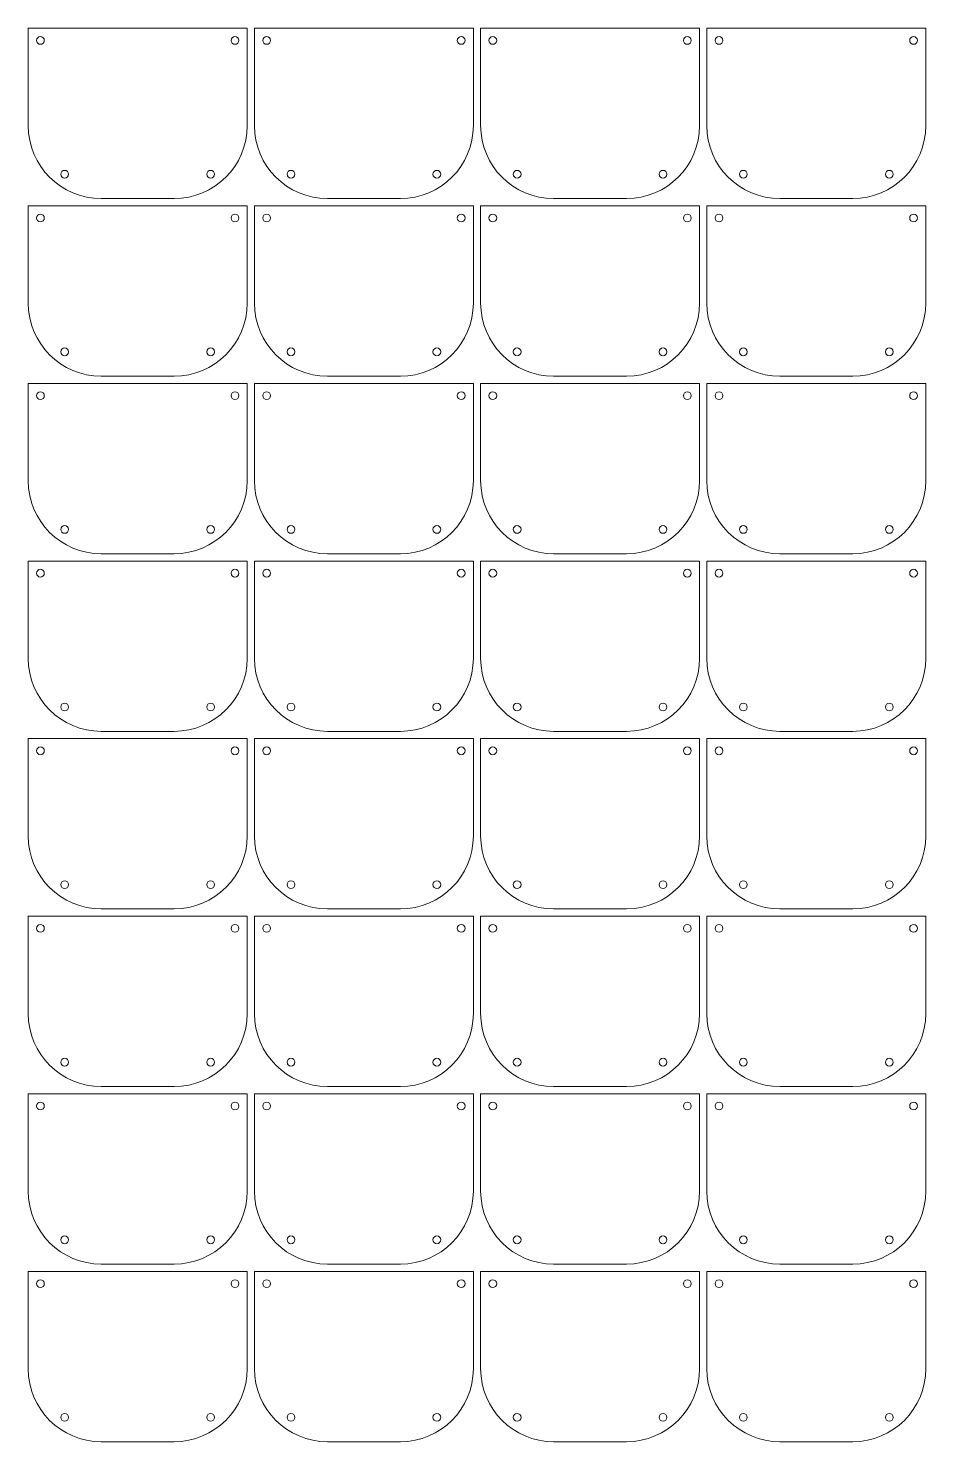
# Model space of a CAD drawing. Header units: millimetres. Extents: x 15 to 384, y 10 to 591.
import ezdxf

# ---------------------------------------------------------------- set-up
doc = ezdxf.new("R2010")
doc.units = ezdxf.units.MM
doc.layers.get('0').update_dxf_attribs({"lineweight": 0, "true_color": 0xffffff})
doc.layers.add('cut profiles', color=1, linetype='Continuous', lineweight=9, true_color=0xff0000)

# ---------------------------------------------------------------- blocks, each defined once
blk = doc.blocks.new('block 2')
at = {"layer": 'cut profiles'}
for p, q in [((0, 30), (0, 70)), ((0, 70), (90, 70)), ((90, 30), (90, 70)), ((30, 0), (60, 0))]:
    blk.add_line(p, q, dxfattribs=at)
for centre in [(5, 65), (85, 65), (15, 10), (75, 10)]:
    blk.add_circle(centre, 1.6, dxfattribs=at)
for centre, start, end in [((30, 30), 180, 270), ((60, 30), 270, 0)]:
    blk.add_arc(centre, 30, start, end, dxfattribs=at)

msp = doc.modelspace()

# ---------------------------------------------------------------- block references
for p in [(15, 521), (108, 521), (201, 521), (294, 521), (15, 448), (108, 448), (201, 448), (294, 448), (15, 375), (108, 375), (201, 375), (294, 375), (15, 302), (108, 302), (201, 302), (294, 302), (15, 229), (108, 229), (201, 229), (294, 229), (15, 156), (108, 156), (201, 156), (294, 156), (15, 83), (108, 83), (201, 83), (294, 83), (15, 10), (108, 10), (201, 10), (294, 10)]:
    msp.add_blockref('block 2', p)

doc.saveas('drawing.dxf')
